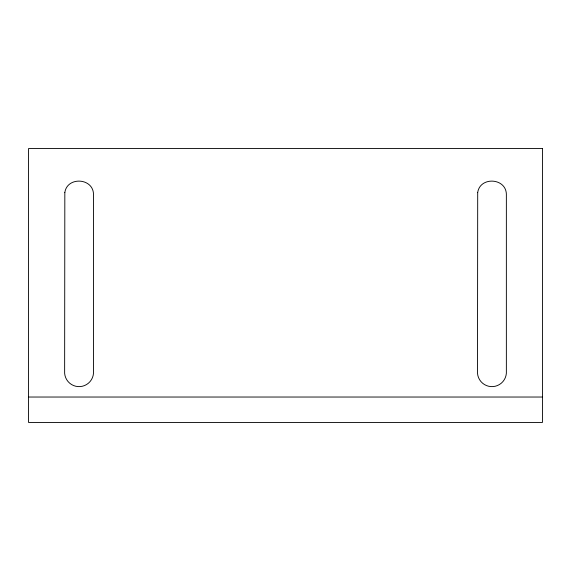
<?xml version="1.0" encoding="UTF-8"?>
<svg xmlns="http://www.w3.org/2000/svg" width="571" height="571" viewBox="0 0 571 571"><rect width="100%" height="100%" fill="white"/><g stroke="black" fill="none" stroke-linecap="round" stroke-linejoin="round"><path stroke-width="0.86" d="M28.55 397.031L542.45 397.031M64.83 192.57L64.637 373.306A14.475 14.475 0 0 0 80.211 386.588A14.475 14.475 0 0 0 93.494 371.014L93.494 194.054C92.93 177.759 67.071 176.418 64.83 192.57M477.699 192.57L477.506 373.306A14.475 14.475 0 0 0 493.08 386.588A14.475 14.475 0 0 0 506.363 371.014L506.363 194.054C505.799 177.759 479.94 176.418 477.699 192.57M542.45 148.553L28.55 148.553L28.55 422.447L542.45 422.447L542.45 148.553"/></g></svg>
